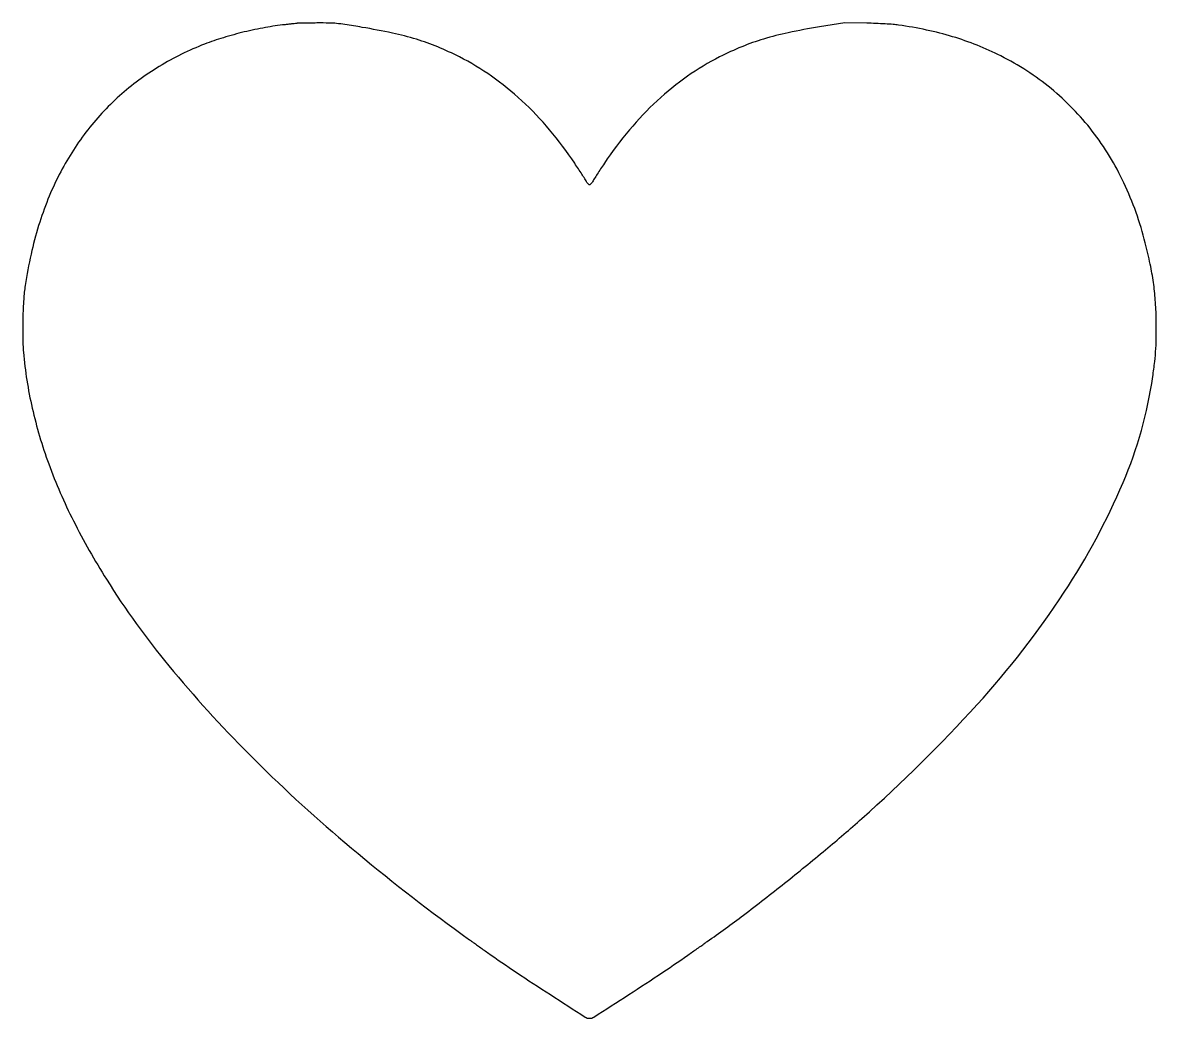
# Model space of a CAD drawing. Extents: x 0 to 1268, y 0 to 1113.
import ezdxf

# ---------------------------------------------------------------- set-up
doc = ezdxf.new("R2010")
doc.units = 0

msp = doc.modelspace()

# ---------------------------------------------------------------- linework, layer by layer
msp.add_lwpolyline([(306.5, 1112.433148, -0.007964), (305.205928, 1112.263615, -0.000669), (301.85625, 1111.883485, -0.00089), (297.858805, 1111.442465, -0.000688), (293.5, 1110.975493, 0.018537), (271.48726, 1107.819073, 0.014394), (247.809305, 1102.815007, 0.014401), (224.475003, 1096.460961, 0.018636), (203.5, 1089.231314, 0.043978), (152.852775, 1064.321293, 0.046525), (108.362136, 1031.335856, 0.046691), (70.870853, 990.810181, 0.044907), (40.995441, 943.522201, 0.022922), (28.360154, 915.815863, 0.02104), (17.911482, 886.27397, 0.019892), (9.484574, 854.353122, 0.016055), (2.918166, 819.5, 0.022559), (1.223558, 804.015041, 0.009347), (0.271693, 782.96986, 0.009416), (0.107354, 761.558131, 0.018885), (0.934234, 744.669711, 0.034683), (10.733768, 682.373077, 0.031325), (29.266232, 619.811783, 0.029326), (56.845418, 556.228849, 0.023101), (93.760665, 490.862101, 0.032486), (163.546798, 394.183819, 0.023231), (253.187848, 295.34487, 0.021382), (360.225163, 196.634665, 0.017513), (482.5, 100.324562, 0.000601), (488.60942, 95.861274, 0.000653), (494.5625, 91.535051, 0.000612), (499.67202, 87.841581, 0.003204), (502.5, 85.830026, -0.000422), (505.21656, 83.920398, -0.000102), (509.703125, 80.759501, -0.000105), (514.847656, 77.131863, -0.000104), (520, 73.495488, 0.006497), (552.048377, 51.485088, 0.004043), (590.173581, 26.467215, 0.000861), (629.19365, 1.406046, 0.143267), (634, 0, 0.143267), (638.80635, 1.406046, 0.000861), (677.826419, 26.467215, 0.004043), (715.951623, 51.485088, 0.006497), (748, 73.495488, -0.000104), (753.152344, 77.131863, -0.000105), (758.296875, 80.759501, -0.000102), (762.78344, 83.920398, -0.000422), (765.5, 85.830026, 0.009066), (806.186497, 115.494983, 0.005896), (852.147984, 151.16011, 0.005843), (898.0164, 188.510718, 0.007922), (938.5, 223.373013, 0.026441), (1067.356462, 350.754877, 0.039007), (1164.867969, 476.317015, 0.04501), (1230.650312, 598.943835, 0.064631), (1263.887599, 717.5, 0.008506), (1266.029514, 734.242841, 0.012592), (1267.286546, 748.988108, 0.012314), (1267.816419, 764.020447, 0.007654), (1267.733475, 781.669711, 0.013242), (1266.730568, 803.227143, 0.017341), (1264.611869, 822.832281, 0.016313), (1261.018996, 843.158664, 0.009839), (1255.505755, 867, 0.04774), (1231.60506, 934.066963, 0.055108), (1196.269607, 991.979495, 0.056594), (1150.061877, 1039.53535, 0.055202), (1094, 1075.978835, 0.021393), (1067.392346, 1087.967995, 0.02179), (1040.018571, 1097.558601, 0.021027), (1011.012063, 1105.007607, 0.017244), (979.5, 1110.574013, 0.015832), (973.66362, 1111.210894, 0.004478), (964.541599, 1111.832821, 0.004501), (954.20163, 1112.351433, 0.004698), (944, 1112.6751), (919.5, 1113.222067), (891, 1108.511531, 0.011097), (856.2299, 1101.968868, 0.020977), (828.596436, 1094.908875, 0.023878), (804.178988, 1086.276167, 0.020757), (779.5, 1074.985174, 0.036032), (743.503594, 1053.279161, 0.03267), (709.72865, 1025.968043, 0.031459), (678.614258, 993.402019, 0.028143), (650.566456, 956, 0.001823), (646.443124, 949.75454, 0.002143), (642.58383, 943.80695, 0.00188), (639.364086, 938.75643, 0.013314), (637.875918, 936.257702, -0.025015), (636.856322, 934.633406, -0.032444), (635.757301, 933.261579, -0.034023), (634.728757, 932.279135, -0.17538), (634, 932.015404, -0.17538), (633.271243, 932.279135, -0.034023), (632.242699, 933.261579, -0.032444), (631.143678, 934.633406, -0.025015), (630.124082, 936.257702, 0.013314), (628.635914, 938.75643, 0.00188), (625.41617, 943.80695, 0.002143), (621.556876, 949.75454, 0.001823), (617.433544, 956, 0.028143), (589.385742, 993.402019, 0.031459), (558.27135, 1025.968043, 0.03267), (524.496406, 1053.279161, 0.036032), (488.5, 1074.985174, 0.020134), (464.190667, 1086.143664, 0.023857), (440.383755, 1094.628381, 0.021052), (413.547035, 1101.554141, 0.011074), (379.706552, 1108.00321, 0.002174), (360.472951, 1111.143033, 0.01538), (351.082745, 1112.339298, 0.020243), (342.656325, 1112.80722, 0.005392), (329.206552, 1112.863818, 0.001264), (321.12761, 1112.79026, 0.001833), (313.99505, 1112.681133, 0.000922), (307.941756, 1112.555155, 0.030895)], format="xyb", close=True)

doc.saveas('drawing.dxf')
